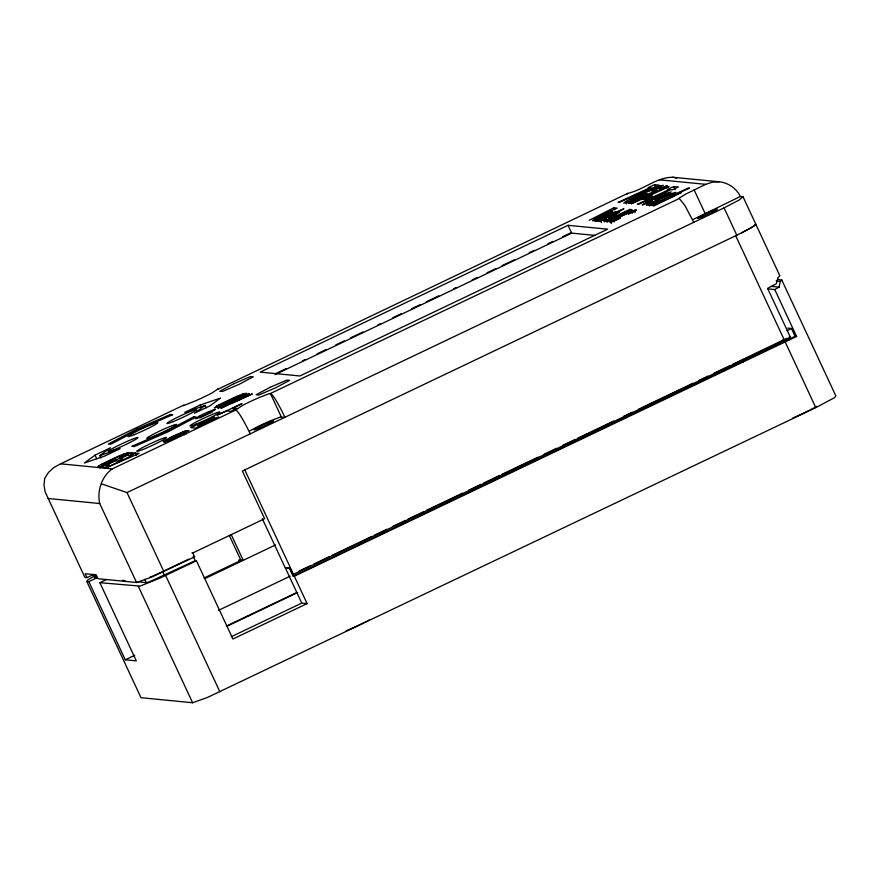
<?xml version="1.0" encoding="UTF-8"?>
<svg xmlns="http://www.w3.org/2000/svg" width="880" height="880" viewBox="0 0 880 880"><rect width="100%" height="100%" fill="white"/><g stroke="black" fill="none" stroke-linecap="round" stroke-linejoin="round"><path stroke-width="1.32" d="M767.943 288.882L774.752 289.542L779.075 287.144L780.274 281.369L781.77 280.159L777.612 279.29M250.173 433.851A26.136 3.135 64.5 0 0 244.211 422.059A25.619 3.069 64.5 0 0 236.962 410.938L235.675 410.058L112.31 468.875C101.695 476.245 96.877 491.117 99.737 503.525L136.565 582.494L151.525 577.148L194.623 556.875L192.797 552.959L191.906 552.871M652.663 202.653L658.57 200.519L658.559 201.168L654.093 203.104L646.701 205.403L660.88 197.89L675.807 192.335L668.338 196.68L666.512 196.922L670.186 194.766L653.411 202.169L652.663 202.653L653.543 204.864M630.223 200.178L642.807 193.622L656.898 188.089L651.915 191.224L653.851 190.949L663.333 185.284L657.976 186.538L642.268 193.215L627.429 200.497L623.689 203.159L631.048 201.388L647.438 193.886L644.798 193.622L634.238 199.298L630.223 200.178L631.279 202.455M627.165 194.095L627.715 193.38C643.401 189.926 656.326 177.287 672.76 177.254L719.158 181.786C728.222 182.655 736.395 188.32 740.366 196.504L743.017 196.757L779.845 275.759L777.854 277.827L776.435 283.69L767.602 288.376L790.394 337.238L293.458 574.288L292.556 574.2L289.828 568.337L285.263 567.897L262.295 518.639M218.13 389.147L627.715 193.38M183.403 405.702L194.931 401.093A19.679 1.408 -25 0 0 212.289 392.81L218.691 388.454M95.557 576.499L94.644 577.632L96.723 577.83L95.172 574.475M615.637 217.063L603.988 221.727L629.86 209.385L632.005 209.693L606.705 221.991L615.637 217.063L616.583 219.098M99.836 455.62L110.528 447.755L95.029 455.147L84.337 463.012L104.643 456.082L120.142 448.69L99.836 455.62L100.925 457.963M205.04 405.449L194.348 413.303L209.847 405.911L220.539 398.057L200.233 404.976L184.734 412.368L205.04 405.449L206.14 407.792M610.357 221.463C607.079 224.521 619.883 218.867 620.312 217.855C595.012 228.261 645.997 204.435 628.276 214.038L636.438 209.88L629.079 212.245L613.305 219.758L610.357 221.463L611.303 223.498M98.978 465.729C92.367 471.273 118.316 458.964 116.292 459.525L114.235 459.316L109.098 461.769L110.198 461.879C81.499 473.55 138.952 446.743 119.834 457.248L123.816 455.84L129.151 452.441L119.647 455.565L101.431 464.321L98.978 465.729L100.067 468.072M600.49 220.594L599.478 221.408L606.507 219.021L603.361 219.78L607.365 217.492L609.356 217.69C635.602 204.336 605.022 217.525 600.49 220.594L601.447 222.629M594.22 219.516L592.735 220.869L602.052 217.294L612.469 211.64L606.221 213.653L594.22 219.516L595.166 221.551M217.008 405.878L214.291 407.847L218.207 407.033L229.009 402.413L246.279 393.162L238.238 395.626L218.999 404.778L217.008 405.878L218.097 408.232M646.085 202.433L642.268 204.952L652.223 201.564L652.267 200.948L647.636 202.631L653.411 199.408L656.304 199.683L671.121 191.895L663.245 194.348L648.043 201.399L646.085 202.433L647.031 204.457M199.21 416.273L196.141 418.044A10.648 0.759 -25 0 0 197.648 418.187L201.806 416.526A11.176 0.803 -25 0 0 211.673 411.818L214.742 410.047A10.648 0.759 -25 0 0 213.235 409.893L209.077 411.565M249.821 430.903L253 429.143A19.679 1.408 -25 0 1 270.358 420.86L280.06 417.164L284.9 417.296A26.136 3.135 64.5 0 0 276.111 400.587A25.63 3.069 64.5 0 0 271.689 394.372L269.126 393.712L259.424 397.419A19.679 1.408 -25 0 0 242.066 405.691L235.675 410.058M693.352 219.373L740.366 196.504M94.391 576.037L88.121 579.7L86.757 581.394L140.987 697.686L192.61 702.746L207.57 697.4L815.804 407.627L834.504 397.672L835.879 395.978L781.638 279.686M813.021 408.397L816.695 406.373M183.964 405.009L60.599 463.826L53.977 467.423L48.554 472.373L44.704 478.335L44 485.012L45.144 491.898L84.909 577.456L86.988 577.654L92.906 574.827M787.017 330.77L791.417 328.482L795.069 336.303L796.62 336.457L774.752 289.542M293.139 576.114L294.338 576.224L307.109 603.614L301.763 603.097L285.362 567.919L289.509 568.315L293.139 576.114L795.069 336.303M741.719 232.87L754.413 225.841L755.788 224.158L751.718 227.524L735.713 235.796L784.388 340.175M796.62 336.457L294.338 576.224M786.94 338.316L732.655 364.331M101.475 483.857L127.017 492.591L724.064 207.867L738.958 200.156L743.017 196.757M568.04 225.313L260.216 372.108L299.849 375.98L607.673 229.174L568.04 225.313L571.681 233.123L594.924 235.4M613.844 207.823L589.204 220.275L617.122 208.142L613.844 207.823L614.79 209.858M276.298 373.307L286.22 368.577M302.335 360.888L304.821 359.7M317.218 353.793L325.897 349.646M335.819 344.916L344.498 340.78M350.691 337.821L363.088 331.914M377.971 324.819L380.457 323.631M392.854 317.724L401.533 313.577M411.455 308.847L420.134 304.711M426.327 301.752L438.724 295.845M453.607 288.75L456.093 287.562M472.208 279.873L477.169 277.508M487.091 272.778L495.77 268.642M501.963 265.683L514.36 259.776M529.243 252.681L534.204 250.316M547.844 243.804L552.805 241.439M562.727 236.709L571.406 232.573M274.989 374.616L571.681 233.123M106.854 464.904L115.148 460.944L117.524 461.175L122.661 458.733L120.285 458.502L127.039 455.279L129.591 455.521L134.75 453.068L131.241 452.727L100.76 467.258L104.357 467.61L109.494 465.157L106.854 464.904L107.943 467.247M135.311 453.123L130.152 455.576L131.549 455.719L106.227 467.797L139.062 453.486L135.311 453.123L136.4 455.466M197.736 424.798L214.181 416.955L190.784 427.658L195.503 428.12L218.691 417.065L200.871 425.106L199.584 424.985L214.885 417.681L197.736 424.798L198.836 427.141M233.002 407.99L242.022 403.678L217.008 415.151L226.842 410.916L230.769 411.301L236.929 408.364L233.002 407.99L234.091 410.333M693.759 222.321L684.981 205.634L679.096 198.176L685.586 194.161L705.76 184.338L712.404 182.149L719.158 181.786M679.25 198.517L270.402 393.503L281.336 416.944M86.757 581.394L88.836 581.592L96.723 577.83M88.836 581.592L125.268 659.791L136.323 660.869L99.869 582.692L106.634 579.458M192.797 552.959L264.627 518.716L242.385 471.02L736.824 235.235L724.064 207.867M163.328 571.285L188.859 559.108M99.869 582.692L140.085 586.102L159.379 578.369L196.427 560.769L232.925 639.001L307.109 603.614M204.116 577.962L240.966 560.395L229.394 535.612M205.106 578.512L275.539 544.929M298.76 571.241L311.157 565.334M313.632 564.146L329.747 556.468M332.233 555.28L371.899 536.36M374.385 535.183L386.782 529.276M392.975 526.317L405.372 520.399M407.858 519.222L423.973 511.533M426.448 510.356L462.396 493.207M468.6 490.248L480.997 484.341M483.472 483.153L499.587 475.475M502.073 474.287L538.021 457.149M544.225 454.19L556.622 448.272M562.815 445.324L575.212 439.406M577.687 438.229L613.646 421.08M623.557 416.35L632.236 412.214M638.44 409.255L692.989 383.251M699.182 380.292L707.861 376.156M714.054 373.197L730.18 365.508M218.46 610.379L290.125 576.202M125.268 659.791L134.739 655.27M226.402 626.076L296.835 592.493M227.183 626.153L297.616 592.57M231.286 636.713L301.763 603.097M138.281 581.867L146.234 582.637L149.556 581.746L195.239 560.692L196.427 560.769M610.412 216.04L615.406 214.005L611.6 216.161L610.412 216.04L611.358 218.075M158.257 573.639L162.316 571.747M654.544 184.679L648.164 187.605L649.891 187.781L618.079 202.356L619.3 202.477L651.101 187.902L652.817 188.067L659.197 185.141L654.544 184.679L655.49 186.714M650.254 195.833L643.038 199.144L645.282 199.364L652.498 196.053L650.254 195.833L651.2 197.868M673.783 186.56L667.403 189.486L669.13 189.662L637.329 204.237L638.539 204.358L670.351 189.772L672.056 189.937L678.436 187.011L673.783 186.56L675.202 189.607M657.932 197.307L665.643 194.227L659.747 197.483L657.932 197.307L658.889 199.342M183.139 432.52L168.982 438.724L186.087 430.672L172.964 436.106L163.163 441.54L182.798 433.389L164.01 442.255L170.819 439.813L188.958 430.452L183.139 432.52L184.228 434.863M153.714 575.652L157.124 574.145M212.08 412.17L209.803 413.116A11.176 0.803 -25 0 0 199.936 417.824M149.622 577.357L152.691 576.081M346.093 630.839L349.514 629.409A22.363 1.595 -25 0 0 363.825 622.776M613.459 212.443L595.881 221.078L600.083 219.758L597.322 221.078L598.059 221.144L623.931 208.813L613.822 213.169L615.648 211.948L613.459 212.443L614.405 214.467M122.353 580.327L125.004 580.591M659.362 179.806L705.76 184.338M776.182 280.973L780.274 281.369M771.067 286.363L779.075 287.144M787.754 328.119L791.417 328.482M789.239 337.128L790.394 337.238M742.148 361.801L743.347 361.911M60.599 463.826L112.31 468.875M48.092 498.487L99.737 503.525M239.833 560.054L243.254 560.395L231.198 534.534M238.59 560.164L240.966 560.395M193.721 556.787L194.623 556.875M136.565 582.494L98.043 578.732L96.217 574.827L85.162 573.749L86.988 577.654M672.76 177.254L676.731 178.101M785.268 342.144L815.804 407.627M783.024 339.79L784.069 342.023M694.122 189.893L705.056 213.345M674.377 192.434L675.323 194.458M672.089 193.171L673.035 195.195M670.593 193.721L671.55 195.756M668.393 192.357L669.35 194.392M666.149 193.182L667.095 195.217M659.802 185.9L660.869 188.177M657.976 186.538L659.043 188.826M655.677 197.703L656.623 199.727M651.915 202.191L652.861 204.215M648.659 203.951L649.605 205.986M630.96 200.222L632.016 202.51M630.014 199.122L631.433 202.235M634.579 210.111L635.525 212.135M633.127 210.606L634.073 212.641M627.429 200.497L628.496 202.774M631.279 211.321L632.225 213.356M629.86 209.385L630.806 211.42M625.427 201.652L626.494 203.94M615.527 213.356L616.473 215.391M613.305 219.758L614.251 221.793M610.071 215.754L611.017 217.778M608.487 212.707L609.444 214.742M595.958 218.548L596.904 220.583M243.815 393.47L244.915 395.813M242.363 393.976L243.463 396.319M218.999 404.778L220.099 407.121M244.794 469.909L293.458 574.288M200.233 404.976L201.333 407.319M185.262 431.629L186.362 433.972M193.149 556.215L195.239 560.692M131.241 452.727L132.341 455.07M127.138 452.65L128.227 454.993M124.85 453.442L125.95 455.785M123.299 454.036L124.388 456.379M127.017 492.591L163.845 571.549M165.627 575.454L219.89 691.801M162.855 571.978L164.428 575.344M101.431 464.321L102.52 466.664M95.029 455.147L96.668 458.667M144.672 579.271L146.234 582.637M138.347 586.399L192.61 702.746M93.082 574.277L94.644 577.632M199.111 416.262A11.176 0.803 -25 0 1 208.967 411.554M811.965 408.958A22.715 1.628 -25 0 1 809.677 410.135M808.489 410.729A22.715 1.628 -25 0 1 792.979 417.956M369.248 620.004A22.363 1.595 -25 0 1 364.793 622.303M680.999 192.753L654.082 205.876L652.927 205.755L675.29 195.162L650.199 205.491L688.38 187.99L689.546 188.1L675.939 194.337L680.999 192.753M596.849 218.735L608.333 213.51L596.849 218.735M611.985 213.675L600.116 219.34L611.985 213.675M240.911 395.604L229.185 401.764L219.681 405.405L231.484 399.201L240.911 395.604M627.484 211.717L622.006 214.478L619.751 214.687L626.318 211.552L627.484 211.717M637.494 201.146L631.191 203.786L657.712 190.839L669.009 186.615L637.494 201.146M238.854 398.684L220.88 408.342L252.318 393.899L231.077 403.524L249.502 393.624L248.578 393.536L218.097 408.078L238.854 398.684M233.794 383.757L219.769 391.226L222.464 391.49L239.206 384.285L253.231 376.816L250.525 376.552L233.794 383.757M270.116 387.31L256.091 394.768L258.797 395.032L275.528 387.838L289.553 380.369L286.847 380.105L270.116 387.31M136.917 429.011L108.317 444.037L110.715 444.268L139.315 429.253L172.722 414.7L170.324 414.469L136.917 429.011M193.864 416.768L165.264 431.783L131.857 446.336L134.266 446.567L167.662 432.014L196.262 416.999L193.864 416.768M613.822 215.875L608.861 218.24L610.423 218.383L615.384 216.018L613.822 215.875M655.842 190.663L628.177 203.346L629.332 203.456L656.997 190.773L655.842 190.663M666.369 185.834L659.593 188.947L667.524 185.955L666.369 185.834M701.701 217.074A10.813 0.77 -25 0 0 717.244 209.275A10.813 0.77 -25 0 0 703.538 214.753A10.813 0.77 -25 0 0 701.701 217.074M258.126 428.604A10.813 0.77 -25 0 0 273.658 420.816A10.813 0.77 -25 0 0 259.952 426.294A10.813 0.77 -25 0 0 258.126 428.604M172.997 421.652A16.434 1.177 -25 0 0 196.603 409.805A16.434 1.177 -25 0 0 175.78 418.132A16.434 1.177 -25 0 0 172.997 421.652M114.29 449.647A16.434 1.177 -25 0 0 137.907 437.8A16.434 1.177 -25 0 0 117.073 446.127A16.434 1.177 -25 0 0 114.29 449.647M134.123 434.72A16.434 1.177 -25 0 0 157.74 422.873A16.434 1.177 -25 0 0 136.906 431.2A16.434 1.177 -25 0 0 134.123 434.72M152.856 436.557A16.434 1.177 -25 0 0 176.473 424.699A16.434 1.177 -25 0 0 155.639 433.037A16.434 1.177 -25 0 0 152.856 436.557M196.163 424.105A16.434 1.177 -25 0 0 219.769 412.247A16.434 1.177 -25 0 0 198.946 420.574A16.434 1.177 -25 0 0 196.163 424.105M142.813 449.537A16.434 1.177 -25 0 0 166.43 437.69A16.434 1.177 -25 0 0 145.596 446.017A16.434 1.177 -25 0 0 142.813 449.537"/></g></svg>
